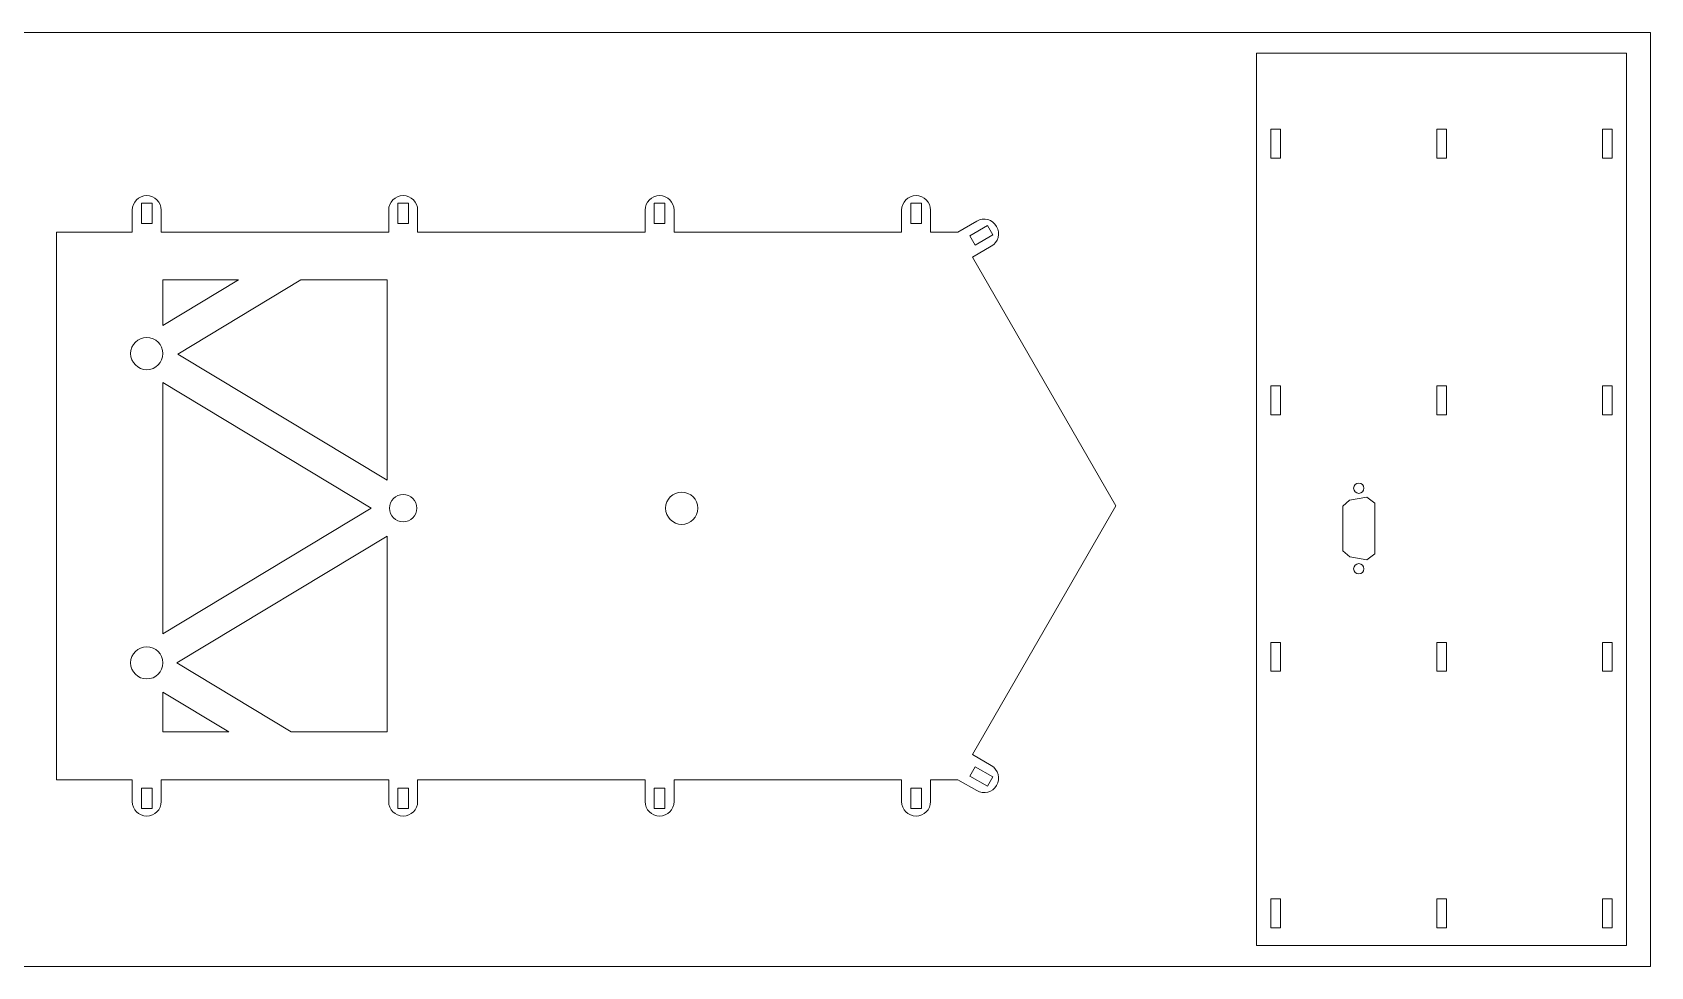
# Model space of a CAD drawing. Header units: inches. Extents: x -10 to 110, y -123 to -36.
# Drawn here: x 59.7 to 110, y -122.5 to -93.5 of the extents above; entities that cross this region are included whole.
import ezdxf

# ---------------------------------------------------------------- set-up
doc = ezdxf.new("R2010")
doc.units = ezdxf.units.IN
doc.header["$MEASUREMENT"] = 0
doc.layers.add('Layer 1', color=7, linetype='Continuous')

# ---------------------------------------------------------------- blocks, each defined once
blk = doc.blocks.new('block 13')
at = {"layer": 'Layer 1', "lineweight": 0}
for points in [[(63.112, -99.434), (63.112, -98.802), (63.444, -98.802), (63.444, -99.434), (63.112, -99.434)], [(71.078, -99.434), (71.078, -98.802), (71.41, -98.802), (71.41, -99.434), (71.078, -99.434)], [(79.045, -99.434), (79.045, -98.802), (79.377, -98.802), (79.377, -99.434), (79.045, -99.434)], [(87.012, -99.434), (87.012, -98.802), (87.343, -98.802), (87.343, -99.434), (87.012, -99.434)], [(88.848, -99.812), (89.395, -99.496), (89.561, -99.784), (89.014, -100.1), (88.848, -99.812)], [(63.778, -101.185), (66.126, -101.185), (63.778, -102.6), (63.778, -101.185)], [(70.744, -101.185), (70.744, -107.403), (64.246, -103.485), (68.064, -101.185), (70.744, -101.185)], [(63.778, -104.37), (70.245, -108.27), (63.778, -112.166), (63.778, -104.37)], [(67.761, -115.212), (64.212, -113.072), (70.744, -109.136), (70.744, -115.212), (67.761, -115.212)], [(63.778, -115.212), (63.778, -113.978), (65.824, -115.212), (63.778, -115.212)], [(89.014, -116.297), (89.561, -116.613), (89.395, -116.9), (88.848, -116.584), (89.014, -116.297)], [(63.112, -117.594), (63.112, -116.962), (63.444, -116.962), (63.444, -117.594), (63.112, -117.594)], [(71.41, -116.962), (71.41, -117.594), (71.078, -117.594), (71.078, -116.962), (71.41, -116.962)], [(79.377, -116.962), (79.377, -117.594), (79.045, -117.594), (79.045, -116.962), (79.377, -116.962)], [(87.344, -116.962), (87.344, -117.594), (87.012, -117.594), (87.012, -116.962), (87.344, -116.962)]]:
    blk.add_lwpolyline(points, dxfattribs=at)
for points, knots in [([(63.728, -117.378), (63.728, -117.378), (63.728, -116.698), (63.728, -116.698), (63.728, -116.698), (70.794, -116.698), (70.794, -116.698), (70.794, -116.698), (70.794, -117.378), (70.794, -117.378), (70.794, -117.627), (70.996, -117.828), (71.244, -117.828), (71.493, -117.828), (71.694, -117.627), (71.694, -117.378), (71.694, -117.378), (71.694, -116.698), (71.694, -116.698), (71.694, -116.698), (78.761, -116.698), (78.761, -116.698), (78.761, -116.698), (78.761, -117.378), (78.761, -117.378), (78.761, -117.627), (78.962, -117.828), (79.211, -117.828), (79.46, -117.828), (79.661, -117.627), (79.661, -117.378), (79.661, -117.378), (79.661, -116.698), (79.661, -116.698), (79.661, -116.698), (86.728, -116.698), (86.728, -116.698), (86.728, -116.698), (86.728, -117.378), (86.728, -117.378), (86.728, -117.627), (86.929, -117.828), (87.178, -117.828), (87.426, -117.828), (87.628, -117.627), (87.628, -117.378), (87.628, -117.378), (87.628, -116.698), (87.628, -116.698), (87.628, -116.698), (88.477, -116.698), (88.477, -116.698), (88.477, -116.698), (89.066, -117.038), (89.066, -117.038), (89.281, -117.162), (89.556, -117.089), (89.681, -116.874), (89.805, -116.658), (89.731, -116.383), (89.516, -116.259), (89.516, -116.259), (88.927, -115.919), (88.927, -115.919), (88.927, -115.919), (93.385, -108.198), (93.385, -108.198), (93.385, -108.198), (88.927, -100.478), (88.927, -100.478), (88.927, -100.478), (89.516, -100.138), (89.516, -100.138), (89.731, -100.013), (89.805, -99.738), (89.681, -99.523), (89.556, -99.308), (89.281, -99.234), (89.066, -99.358), (89.066, -99.358), (88.477, -99.698), (88.477, -99.698), (88.477, -99.698), (87.628, -99.698), (87.628, -99.698), (87.628, -99.698), (87.628, -99.018), (87.628, -99.018), (87.628, -98.77), (87.426, -98.568), (87.178, -98.568), (86.929, -98.568), (86.728, -98.77), (86.728, -99.018), (86.728, -99.018), (86.728, -99.698), (86.728, -99.698), (86.728, -99.698), (79.661, -99.698), (79.661, -99.698), (79.661, -99.698), (79.661, -99.018), (79.661, -99.018), (79.661, -98.77), (79.46, -98.568), (79.211, -98.568), (78.962, -98.568), (78.761, -98.77), (78.761, -99.018), (78.761, -99.018), (78.761, -99.698), (78.761, -99.698), (78.761, -99.698), (71.694, -99.698), (71.694, -99.698), (71.694, -99.698), (71.694, -99.018), (71.694, -99.018), (71.694, -98.77), (71.493, -98.568), (71.244, -98.568), (70.996, -98.568), (70.794, -98.77), (70.794, -99.018), (70.794, -99.018), (70.794, -99.698), (70.794, -99.698), (70.794, -99.698), (63.728, -99.698), (63.728, -99.698), (63.728, -99.698), (63.728, -99.018), (63.728, -99.018), (63.728, -98.77), (63.526, -98.568), (63.278, -98.568), (63.029, -98.568), (62.828, -98.77), (62.828, -99.018), (62.828, -99.018), (62.828, -99.698), (62.828, -99.698), (62.828, -99.698), (60.478, -99.698), (60.478, -99.698), (60.478, -99.698), (60.478, -116.698), (60.478, -116.698), (60.478, -116.698), (60.928, -116.698), (60.928, -116.698), (60.928, -116.698), (61.228, -116.698), (61.228, -116.698), (61.228, -116.698), (62.828, -116.698), (62.828, -116.698), (62.828, -116.698), (62.828, -117.378), (62.828, -117.378), (62.828, -117.627), (63.029, -117.828), (63.278, -117.828), (63.526, -117.828), (63.728, -117.627), (63.728, -117.378)], [0, 0, 0, 0, 1, 1, 1, 2, 2, 2, 3, 3, 3, 4, 4, 4, 5, 5, 5, 6, 6, 6, 7, 7, 7, 8, 8, 8, 9, 9, 9, 10, 10, 10, 11, 11, 11, 12, 12, 12, 13, 13, 13, 14, 14, 14, 15, 15, 15, 16, 16, 16, 17, 17, 17, 18, 18, 18, 19, 19, 19, 20, 20, 20, 21, 21, 21, 22, 22, 22, 23, 23, 23, 24, 24, 24, 25, 25, 25, 26, 26, 26, 27, 27, 27, 28, 28, 28, 29, 29, 29, 30, 30, 30, 31, 31, 31, 32, 32, 32, 33, 33, 33, 34, 34, 34, 35, 35, 35, 36, 36, 36, 37, 37, 37, 38, 38, 38, 39, 39, 39, 40, 40, 40, 41, 41, 41, 42, 42, 42, 43, 43, 43, 44, 44, 44, 45, 45, 45, 46, 46, 46, 47, 47, 47, 48, 48, 48, 49, 49, 49, 50, 50, 50, 51, 51, 51, 52, 52, 52, 53, 53, 53, 54, 54, 54, 55, 55, 55, 55]), ([(62.778, -103.471), (62.778, -103.195), (63.001, -102.971), (63.278, -102.971), (63.554, -102.971), (63.778, -103.195), (63.778, -103.471), (63.778, -103.747), (63.554, -103.971), (63.278, -103.971), (63.001, -103.971), (62.778, -103.747), (62.778, -103.471)], [0, 0, 0, 0, 1, 1, 1, 2, 2, 2, 3, 3, 3, 4, 4, 4, 4]), ([(71.244, -107.846), (71.479, -107.846), (71.669, -108.036), (71.669, -108.271), (71.669, -108.506), (71.479, -108.696), (71.244, -108.696), (71.01, -108.696), (70.819, -108.506), (70.819, -108.271), (70.819, -108.036), (71.01, -107.846), (71.244, -107.846)], [0, 0, 0, 0, 1, 1, 1, 2, 2, 2, 3, 3, 3, 4, 4, 4, 4]), ([(80.397, -108.271), (80.397, -108.547), (80.173, -108.771), (79.897, -108.771), (79.621, -108.771), (79.397, -108.547), (79.397, -108.271), (79.397, -107.995), (79.621, -107.771), (79.897, -107.771), (80.173, -107.771), (80.397, -107.995), (80.397, -108.271)], [0, 0, 0, 0, 1, 1, 1, 2, 2, 2, 3, 3, 3, 4, 4, 4, 4]), ([(62.778, -113.071), (62.778, -112.795), (63.001, -112.571), (63.278, -112.571), (63.554, -112.571), (63.778, -112.795), (63.778, -113.071), (63.778, -113.347), (63.554, -113.571), (63.278, -113.571), (63.001, -113.571), (62.778, -113.347), (62.778, -113.071)], [0, 0, 0, 0, 1, 1, 1, 2, 2, 2, 3, 3, 3, 4, 4, 4, 4])]:
    blk.add_open_spline(points, degree=3, knots=knots, dxfattribs=at)

msp = doc.modelspace()

# ---------------------------------------------------------------- linework, layer by layer
at = {"layer": 'Layer 1', "lineweight": 0}
for p, q in [((110, -93.5), (-10, -93.5)), ((110, -122.5), (110, -93.5)), ((97.755, -121.85), (97.755, -94.15)), ((97.755, -94.15), (109.255, -94.15)), ((109.255, -94.15), (109.255, -121.85)), ((98.505, -96.5), (98.205, -96.5)), ((98.205, -96.5), (98.205, -96.95)), ((98.505, -97.4), (98.505, -96.5)), ((103.655, -96.5), (103.355, -96.5)), ((103.355, -96.5), (103.355, -97.4)), ((103.655, -96.95), (103.655, -96.5)), ((108.805, -96.5), (108.505, -96.5)), ((108.505, -96.5), (108.505, -97.4)), ((108.805, -96.95), (108.805, -96.5)), ((98.205, -96.95), (98.205, -97.4)), ((103.655, -97.4), (103.655, -96.95)), ((108.805, -97.4), (108.805, -96.95)), ((98.205, -97.4), (98.505, -97.4)), ((103.355, -97.4), (103.655, -97.4)), ((108.505, -97.4), (108.805, -97.4)), ((98.505, -104.467), (98.205, -104.467)), ((98.205, -104.467), (98.205, -104.917)), ((98.505, -105.367), (98.505, -104.467)), ((103.655, -104.467), (103.355, -104.467)), ((103.355, -104.467), (103.355, -105.367)), ((103.655, -104.917), (103.655, -104.467)), ((108.805, -104.467), (108.505, -104.467)), ((108.505, -104.467), (108.505, -105.367)), ((108.805, -104.917), (108.805, -104.467)), ((98.205, -104.917), (98.205, -105.367)), ((103.655, -105.367), (103.655, -104.917)), ((108.805, -105.367), (108.805, -104.917)), ((98.205, -105.367), (98.505, -105.367)), ((103.355, -105.367), (103.655, -105.367)), ((108.505, -105.367), (108.805, -105.367)), ((98.505, -112.434), (98.205, -112.434)), ((98.205, -112.434), (98.205, -112.884)), ((98.505, -113.334), (98.505, -112.434)), ((103.655, -112.434), (103.355, -112.434)), ((103.355, -112.434), (103.355, -113.334)), ((103.655, -112.884), (103.655, -112.434)), ((108.805, -112.434), (108.505, -112.434)), ((108.505, -112.434), (108.505, -113.334)), ((108.805, -112.884), (108.805, -112.434)), ((98.205, -112.884), (98.205, -113.334)), ((103.655, -113.334), (103.655, -112.884)), ((108.805, -113.334), (108.805, -112.884)), ((98.205, -113.334), (98.505, -113.334)), ((103.355, -113.334), (103.655, -113.334)), ((108.505, -113.334), (108.805, -113.334)), ((98.505, -120.4), (98.205, -120.4)), ((98.205, -120.4), (98.205, -120.85)), ((98.505, -121.3), (98.505, -120.4)), ((103.655, -120.4), (103.355, -120.4)), ((103.355, -120.4), (103.355, -121.3)), ((103.655, -120.85), (103.655, -120.4)), ((108.805, -120.4), (108.505, -120.4)), ((108.505, -120.4), (108.505, -121.3)), ((108.805, -120.85), (108.805, -120.4)), ((98.205, -120.85), (98.205, -121.3)), ((103.655, -121.3), (103.655, -120.85)), ((108.805, -121.3), (108.805, -120.85)), ((98.205, -121.3), (98.505, -121.3)), ((103.355, -121.3), (103.655, -121.3)), ((108.505, -121.3), (108.805, -121.3)), ((109.255, -121.85), (97.755, -121.85)), ((109.255, -121.85), (109.255, -121.85)), ((-10, -122.5), (110, -122.5))]:
    msp.add_line(p, q, dxfattribs=at)
for points, knots in [([(100.933, -107.81), (100.844, -107.81), (100.773, -107.739), (100.773, -107.65), (100.773, -107.562), (100.844, -107.49), (100.933, -107.49), (101.021, -107.49), (101.093, -107.562), (101.093, -107.65), (101.093, -107.739), (101.021, -107.81), (100.933, -107.81)], [0, 0, 0, 0, 1, 1, 1, 2, 2, 2, 3, 3, 3, 4, 4, 4, 4]), ([(101.187, -107.931), (101.187, -107.931), (101.427, -108.119), (101.427, -108.113), (101.427, -108.108), (101.427, -109.683), (101.427, -109.683), (101.427, -109.683), (101.187, -109.871), (101.187, -109.871), (101.187, -109.871), (100.652, -109.776), (100.652, -109.776), (100.652, -109.776), (100.433, -109.591), (100.433, -109.591), (100.433, -109.591), (100.433, -108.207), (100.433, -108.207), (100.433, -108.207), (100.646, -108.021), (100.646, -108.021), (100.646, -108.021), (101.187, -107.931), (101.187, -107.931)], [0, 0, 0, 0, 1, 1, 1, 2, 2, 2, 3, 3, 3, 4, 4, 4, 5, 5, 5, 6, 6, 6, 7, 7, 7, 8, 8, 8, 8]), ([(100.933, -110.31), (100.844, -110.31), (100.773, -110.239), (100.773, -110.15), (100.773, -110.062), (100.844, -109.99), (100.933, -109.99), (101.021, -109.99), (101.093, -110.062), (101.093, -110.15), (101.093, -110.239), (101.021, -110.31), (100.933, -110.31)], [0, 0, 0, 0, 1, 1, 1, 2, 2, 2, 3, 3, 3, 4, 4, 4, 4])]:
    msp.add_open_spline(points, degree=3, knots=knots, dxfattribs=at)

# ---------------------------------------------------------------- block references
at = {"layer": 'Layer 1'}
msp.add_blockref('block 13', (0, 0), dxfattribs=at)

doc.saveas('drawing.dxf')
